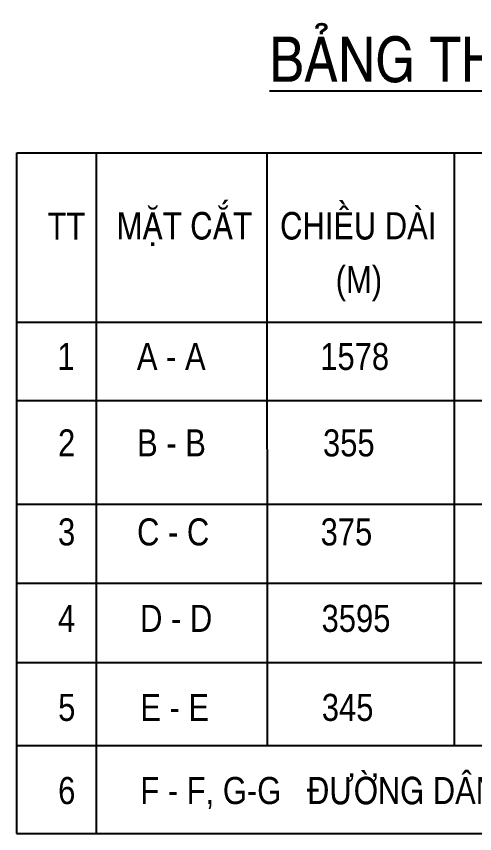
# Model space of a CAD drawing. Header units: millimetres. Extents: x 563079 to 571925, y 2063830 to 2067381.
# Drawn here: x 568821.2 to 568855.1, y 2063914.8 to 2063975.3 of the extents above; entities that cross this region are included whole.
import ezdxf
from ezdxf.enums import TextEntityAlignment as Align

# ---------------------------------------------------------------- set-up
doc = ezdxf.new("R2010")
doc.units = ezdxf.units.MM
doc.header["$MEASUREMENT"] = 0
doc.layers.add('DienHT', color=1, linetype='Continuous')
doc.styles.add('1', font='', dxfattribs={"height": 50})
doc.styles.add('IN', font='')
doc.styles.get('1').set_extended_font_data('.VnArial NarrowH')
doc.styles.get('IN').set_extended_font_data('.VnArial NarrowH')

msp = doc.modelspace()

# ---------------------------------------------------------------- linework, layer by layer
at = {"layer": 'DienHT', "linetype": 'Continuous', "ltscale": 15}
for p, q in [((568821.20119, 2063914.83223), (568821.19684, 2063965.15887)), ((568821.19684, 2063965.15887), (568925.75147, 2063965.15619)), ((568827.10324, 2063914.83189), (568827.09948, 2063965.15887)), ((568839.75146, 2063921.34252), (568839.73064, 2063965.15887)), ((568853.61515, 2063921.34174), (568853.59434, 2063965.15871)), ((568821.16765, 2063952.65887), (568925.78066, 2063952.65296)), ((568821.1831, 2063946.84752), (568925.79611, 2063946.84161)), ((568821.1831, 2063939.19049), (568925.79611, 2063939.18459)), ((568821.18342, 2063933.34155), (568925.79643, 2063933.33565)), ((568821.18392, 2063927.4926), (568925.79693, 2063927.4867)), ((568821.18895, 2063921.34357), (568925.75128, 2063921.33767)), ((568821.18834, 2063914.83223), (568925.75067, 2063914.82633))]:
    msp.add_line(p, q, dxfattribs=at)

# ---------------------------------------------------------------- texts
at = {"layer": 'DienHT', "linetype": 'Continuous', "style": 'IN'}
msp.add_text('%%UB¶ng thèng khèi l\xadîng giao th«ng', height=3.3333333, dxfattribs=at).set_placement((568839.9138, 2063970.42295))
at = {"layer": 'DienHT', "linetype": 'Continuous', "ltscale": 15, "style": '1'}
for s, p in [('MÆt c¾t', (568828.59426, 2063958.77702)), ('chiÒu dµi ', (568840.7046, 2063958.77767)), ('(M)', (568844.80951, 2063954.79939)), ('A - A', (568830.09063, 2063949.11375)), ('1578', (568843.66662, 2063949.11375)), ('b - b', (568830.1057, 2063942.72067)), ('355', (568843.86967, 2063942.72067)), ('C - C', (568830.1057, 2063936.13873)), ('375', (568843.69387, 2063936.13873)), ('D - D', (568830.32857, 2063929.74565)), ('3595', (568843.76478, 2063929.74565)), ('e - e', (568830.34523, 2063923.16371)), ('345', (568843.78144, 2063923.16371)), ('F - F, G-g   ®\xadêng d©n c\xad chØnh trang hiÖn tr¹ng', (568830.34457, 2063917.01468))]:
    msp.add_text(s, height=2, rotation=359.9999999, dxfattribs=at).set_placement(p)
for s, p in [('TT', (568824.8747, 2063959.73962)), ('1', (568824.84989, 2063950.11375)), ('2', (568824.89014, 2063943.72067)), ('3', (568824.89029, 2063937.13873)), ('4', (568824.88521, 2063930.74565)), ('5', (568824.90187, 2063924.16371)), ('6', (568824.9012, 2063918.01468))]:
    msp.add_text(s, height=2, rotation=359.9999999, dxfattribs=at).set_placement(p, align=Align.MIDDLE_CENTER)

doc.saveas('drawing.dxf')
